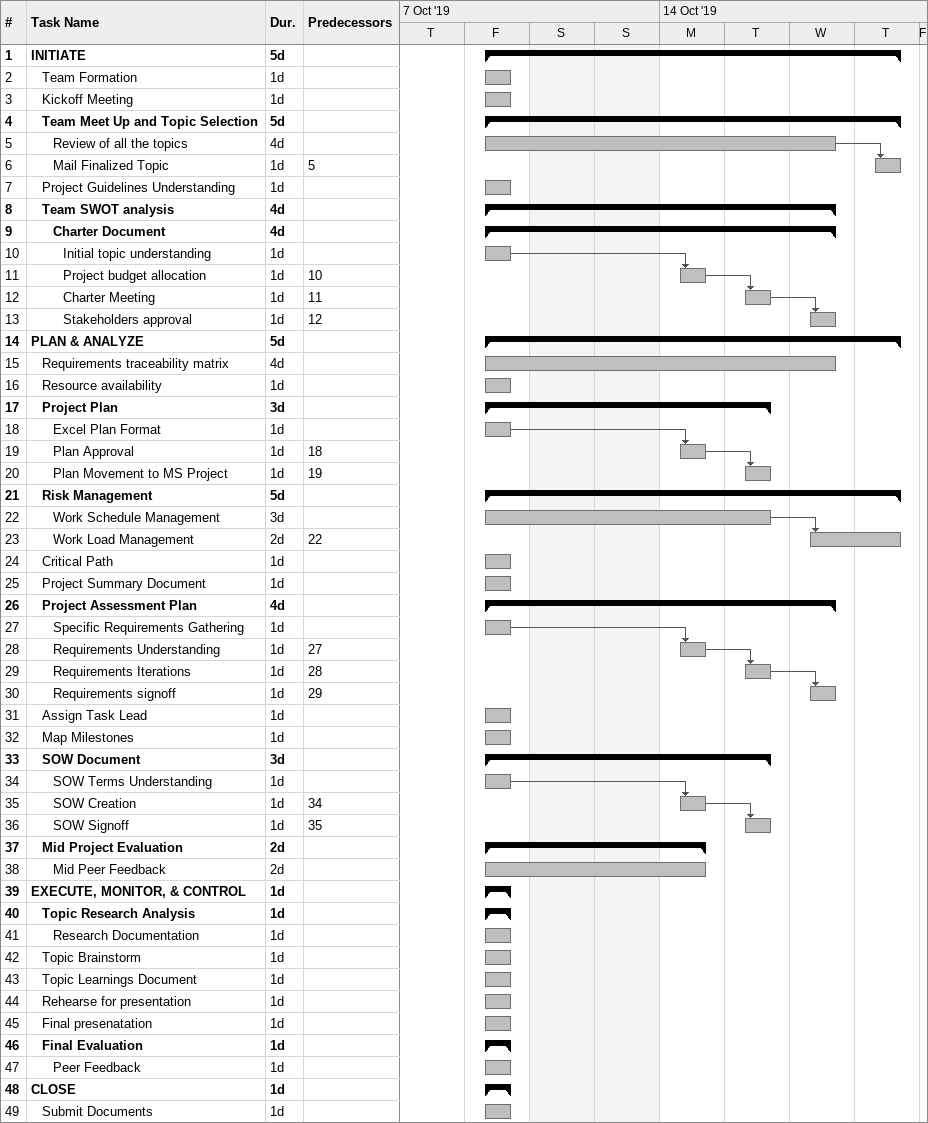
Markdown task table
| ID | Level | Task | Duration | Start | Finish | Predecessors |
|---|---|---|---|---|---|---|
| 1 | 1 | **INITIATE** | 5d | 2019-10-11 | 2019-10-17 |  |
| 2 | 2 | Team Formation | 1d | 2019-10-11 | 2019-10-11 |  |
| 3 | 2 | Kickoff Meeting | 1d | 2019-10-11 | 2019-10-11 |  |
| 4 | 2 | **Team Meet Up and Topic Selection** | 5d | 2019-10-11 | 2019-10-17 |  |
| 5 | 3 | Review of all the topics | 4d | 2019-10-11 | 2019-10-16 |  |
| 6 | 3 | Mail Finalized Topic | 1d | 2019-10-17 | 2019-10-17 | 5 |
| 7 | 2 | Project Guidelines Understanding | 1d | 2019-10-11 | 2019-10-11 |  |
| 8 | 2 | **Team SWOT analysis** | 4d | 2019-10-11 | 2019-10-16 |  |
| 9 | 3 | **Charter Document** | 4d | 2019-10-11 | 2019-10-16 |  |
| 10 | 4 | Initial topic understanding | 1d | 2019-10-11 | 2019-10-11 |  |
| 11 | 4 | Project budget allocation | 1d | 2019-10-14 | 2019-10-14 | 10 |
| 12 | 4 | Charter Meeting | 1d | 2019-10-15 | 2019-10-15 | 11 |
| 13 | 4 | Stakeholders approval | 1d | 2019-10-16 | 2019-10-16 | 12 |
| 14 | 1 | **PLAN & ANALYZE** | 5d | 2019-10-11 | 2019-10-17 |  |
| 15 | 2 | Requirements traceability matrix | 4d | 2019-10-11 | 2019-10-16 |  |
| 16 | 2 | Resource availability | 1d | 2019-10-11 | 2019-10-11 |  |
| 17 | 2 | **Project Plan** | 3d | 2019-10-11 | 2019-10-15 |  |
| 18 | 3 | Excel Plan Format | 1d | 2019-10-11 | 2019-10-11 |  |
| 19 | 3 | Plan Approval | 1d | 2019-10-14 | 2019-10-14 | 18 |
| 20 | 3 | Plan Movement to MS Project | 1d | 2019-10-15 | 2019-10-15 | 19 |
| 21 | 2 | **Risk Management** | 5d | 2019-10-11 | 2019-10-17 |  |
| 22 | 3 | Work Schedule Management | 3d | 2019-10-11 | 2019-10-15 |  |
| 23 | 3 | Work Load Management | 2d | 2019-10-16 | 2019-10-17 | 22 |
| 24 | 2 | Critical Path | 1d | 2019-10-11 | 2019-10-11 |  |
| 25 | 2 | Project Summary Document | 1d | 2019-10-11 | 2019-10-11 |  |
| 26 | 2 | **Project Assessment Plan** | 4d | 2019-10-11 | 2019-10-16 |  |
| 27 | 3 | Specific Requirements Gathering | 1d | 2019-10-11 | 2019-10-11 |  |
| 28 | 3 | Requirements Understanding | 1d | 2019-10-14 | 2019-10-14 | 27 |
| 29 | 3 | Requirements Iterations | 1d | 2019-10-15 | 2019-10-15 | 28 |
| 30 | 3 | Requirements signoff | 1d | 2019-10-16 | 2019-10-16 | 29 |
| 31 | 2 | Assign Task Lead | 1d | 2019-10-11 | 2019-10-11 |  |
| 32 | 2 | Map Milestones | 1d | 2019-10-11 | 2019-10-11 |  |
| 33 | 2 | **SOW Document** | 3d | 2019-10-11 | 2019-10-15 |  |
| 34 | 3 | SOW Terms Understanding | 1d | 2019-10-11 | 2019-10-11 |  |
| 35 | 3 | SOW Creation | 1d | 2019-10-14 | 2019-10-14 | 34 |
| 36 | 3 | SOW Signoff | 1d | 2019-10-15 | 2019-10-15 | 35 |
| 37 | 2 | **Mid Project Evaluation** | 2d | 2019-10-11 | 2019-10-14 |  |
| 38 | 3 | Mid Peer Feedback | 2d | 2019-10-11 | 2019-10-14 |  |
| 39 | 1 | **EXECUTE, MONITOR, & CONTROL** | 1d | 2019-10-11 | 2019-10-11 |  |
| 40 | 2 | **Topic Research Analysis** | 1d | 2019-10-11 | 2019-10-11 |  |
| 41 | 3 | Research Documentation | 1d | 2019-10-11 | 2019-10-11 |  |
| 42 | 2 | Topic Brainstorm | 1d | 2019-10-11 | 2019-10-11 |  |
| 43 | 2 | Topic Learnings Document | 1d | 2019-10-11 | 2019-10-11 |  |
| 44 | 2 | Rehearse for presentation | 1d | 2019-10-11 | 2019-10-11 |  |
| 45 | 2 | Final presenatation | 1d | 2019-10-11 | 2019-10-11 |  |
| 46 | 2 | **Final Evaluation** | 1d | 2019-10-11 | 2019-10-11 |  |
| 47 | 3 | Peer Feedback | 1d | 2019-10-11 | 2019-10-11 |  |
| 48 | 1 | **CLOSE** | 1d | 2019-10-11 | 2019-10-11 |  |
| 49 | 2 | Submit Documents | 1d | 2019-10-11 | 2019-10-11 |  |
